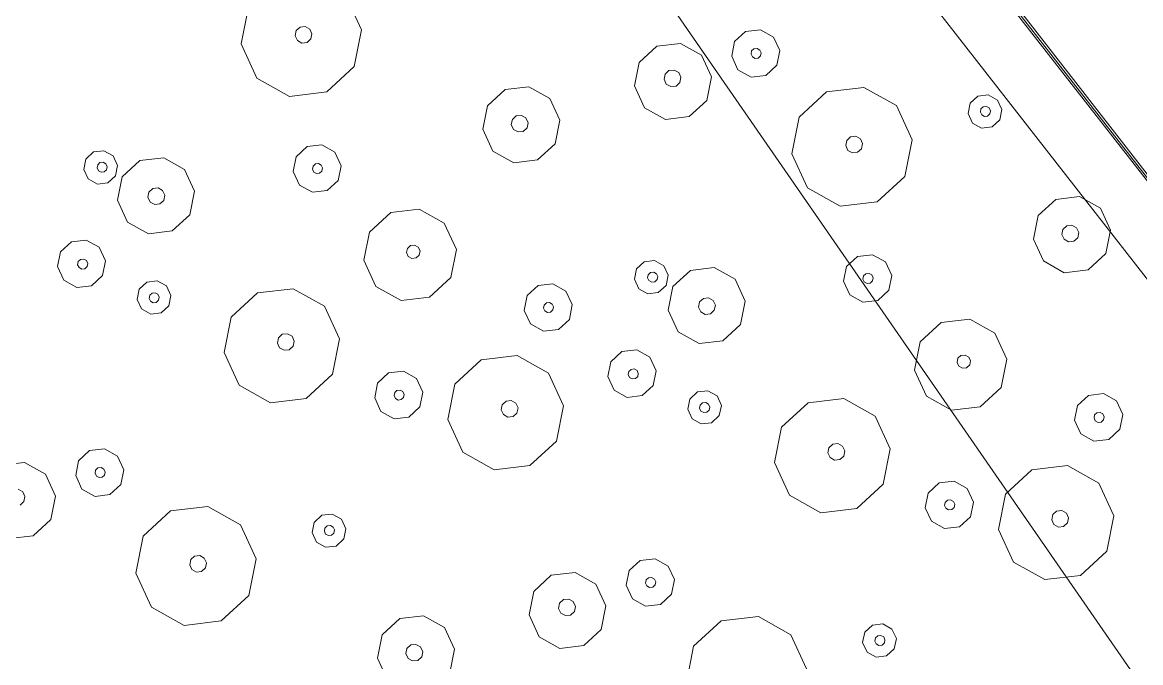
# Model space of a CAD drawing. Header units: metres. Extents: x -2858 to 512, y -1995 to 1252.
# Drawn here: x -582.11 to -578.417, y 432.492 to 434.605 of the extents above; entities that cross this region are included whole.
import ezdxf
from ezdxf.lldxf.tags import DXFTag

# ---------------------------------------------------------------- set-up
doc = ezdxf.new("R2010")
doc.units = ezdxf.units.M
for name, color, linetype in [('Calque commun', 7, 'Continuous'), ('Calque11', 7, 'Continuous'), ('Calque17', 7, 'Continuous')]:
    doc.layers.add(name, color=color, linetype=linetype)
tags = doc.linetypes.add('HIDDENX2', pattern=[0.75, 0.5, -0.25]).pattern_tags.tags
tags[6:7] = [DXFTag(74, 4), DXFTag(75, 0), DXFTag(340, '0'), DXFTag(46, 1.0), DXFTag(50, 0.0), DXFTag(44, 0.0), DXFTag(45, 0.0)]
tags[4:5] = [DXFTag(74, 4), DXFTag(75, 0), DXFTag(340, '0'), DXFTag(46, 1.0), DXFTag(50, 0.0), DXFTag(44, 0.0), DXFTag(45, 0.0)]

# ---------------------------------------------------------------- blocks, each defined once
blk = doc.blocks.new('geometrebondepartleger')
at = {"layer": 'Calque11', "color": 7, "linetype": 'Continuous', "lineweight": 9}
blk.add_polyline3d([(125.0277, 35.9078, 79), (133.3383, 81.851, 79), (145.3136, 148.3761, 79)], dxfattribs=at)
at = {"layer": 'Calque17', "color": 1, "linetype": 'Continuous', "lineweight": 9}
for points in [[(125.174, 36.6886, 79), (126.5286, 44.1348, 79), (125.0378, 35.9435, 79), (126.4161, 43.4883, 79), (128.681, 56.0642, 79), (129.9759, 63.1341, 79), (132.1933, 75.6042, 79), (133.3383, 81.851, 79), (135.2222, 92.3412, 79), (136.4776, 99.3268, 79), (138.1727, 108.7115, 79), (140.4846, 121.4626, 79), (141.0933, 124.9318, 79)], [(125.3707, 36.6528, 79), (126.7254, 44.0992, 79), (125.2346, 35.9078, 79), (126.6129, 43.4526, 79), (128.8778, 56.0285, 79), (130.1727, 63.0986, 79), (132.3901, 75.5687, 79), (133.5351, 81.8153, 79), (135.4191, 92.3058, 79), (136.6745, 99.2914, 79), (138.3695, 108.676, 79), (140.6815, 121.4274, 79), (141.2903, 124.8972, 79)]]:
    blk.add_polyline3d(points, dxfattribs=at)
blk = doc.blocks.new('pattern')
at = {"layer": 'Calque commun', "color": 54, "linetype": 'Continuous', "lineweight": 9}
for p, q in [((57.7629, 36.6023), (57.8651, 36.6627)), ((57.8651, 36.6627), (57.9832, 36.6514)), ((57.9832, 36.6514), (58.0721, 36.5729)), ((57.7157, 36.4935), (57.7629, 36.6023)), ((58.0721, 36.5729), (58.0979, 36.4571)), ((57.7415, 36.3776), (57.7157, 36.4935)), ((57.861, 36.4793), (57.8678, 36.4951)), ((57.8678, 36.4951), (57.8828, 36.5039)), ((57.8828, 36.5039), (57.9, 36.5023)), ((57.9, 36.5023), (57.913, 36.4908)), ((57.913, 36.4908), (57.9167, 36.4739)), ((57.8647, 36.4624), (57.861, 36.4793)), ((57.8777, 36.4509), (57.8647, 36.4624)), ((57.8949, 36.4493), (57.8777, 36.4509)), ((57.9098, 36.4581), (57.8949, 36.4493)), ((57.9167, 36.4739), (57.9098, 36.4581)), ((58.0979, 36.4571), (58.0507, 36.3482)), ((57.4944, 36.4013), (57.537, 36.4264)), ((57.537, 36.4264), (57.5862, 36.4217)), ((57.5862, 36.4217), (57.6233, 36.389)), ((57.4748, 36.3559), (57.4944, 36.4013)), ((57.6233, 36.389), (57.634, 36.3407)), ((57.8304, 36.2991), (57.7415, 36.3776)), ((57.4855, 36.3077), (57.4748, 36.3559)), ((57.537, 36.3508), (57.5411, 36.3603)), ((57.5392, 36.3407), (57.537, 36.3508)), ((57.547, 36.3338), (57.5392, 36.3407)), ((57.5411, 36.3603), (57.55, 36.3656)), ((57.55, 36.3656), (57.5604, 36.3646)), ((57.5663, 36.3381), (57.5573, 36.3328)), ((57.5604, 36.3646), (57.5681, 36.3577)), ((57.5704, 36.3476), (57.5663, 36.3381)), ((57.5681, 36.3577), (57.5704, 36.3476)), ((57.634, 36.3407), (57.6144, 36.2954)), ((58.0507, 36.3482), (57.9486, 36.2879)), ((58.5441, 36.3374), (58.5739, 36.355)), ((58.5739, 36.355), (58.6084, 36.3517)), ((58.6084, 36.3517), (58.6343, 36.3288)), ((57.5226, 36.2749), (57.4855, 36.3077)), ((57.5573, 36.3328), (57.547, 36.3338)), ((58.5303, 36.3056), (58.5441, 36.3374)), ((58.5379, 36.2718), (58.5303, 36.3056)), ((58.5681, 36.3028), (58.5723, 36.3123)), ((58.5704, 36.2926), (58.5681, 36.3028)), ((58.5723, 36.3123), (58.5812, 36.3176)), ((58.5812, 36.3176), (58.5915, 36.3166)), ((58.5915, 36.3166), (58.5993, 36.3097)), ((58.5993, 36.3097), (58.6016, 36.2996)), ((58.6343, 36.3288), (58.6418, 36.295)), ((57.5718, 36.2702), (57.5226, 36.2749)), ((57.6144, 36.2954), (57.5718, 36.2702)), ((57.9486, 36.2879), (57.8304, 36.2991)), ((58.5638, 36.2489), (58.5379, 36.2718)), ((58.5782, 36.2858), (58.5704, 36.2926)), ((58.5885, 36.2848), (58.5782, 36.2858)), ((58.5974, 36.2901), (58.5885, 36.2848)), ((58.6016, 36.2996), (58.5974, 36.2901)), ((58.6418, 36.295), (58.6281, 36.2632)), ((58.0387, 36.2263), (58.0813, 36.2515)), ((58.0813, 36.2515), (58.1305, 36.2468)), ((58.1305, 36.2468), (58.1676, 36.214)), ((58.5983, 36.2457), (58.5638, 36.2489)), ((58.6281, 36.2632), (58.5983, 36.2457)), ((58.0191, 36.181), (58.0387, 36.2263)), ((58.0854, 36.1854), (58.0943, 36.1906)), ((58.0943, 36.1906), (58.1047, 36.1896)), ((58.1676, 36.214), (58.1784, 36.1658)), ((58.0298, 36.1327), (58.0191, 36.181)), ((58.0813, 36.1758), (58.0854, 36.1854)), ((58.0835, 36.1657), (58.0813, 36.1758)), ((58.0913, 36.1588), (58.0835, 36.1657)), ((58.1016, 36.1578), (58.0913, 36.1588)), ((58.1106, 36.1631), (58.1016, 36.1578)), ((58.1047, 36.1896), (58.1125, 36.1828)), ((58.1147, 36.1726), (58.1106, 36.1631)), ((58.1125, 36.1828), (58.1147, 36.1726)), ((58.1784, 36.1658), (58.1587, 36.1204)), ((58.7667, 36.0696), (58.8158, 36.183)), ((58.0669, 36.1), (58.0298, 36.1327)), ((58.1587, 36.1204), (58.1161, 36.0953)), ((58.1161, 36.0953), (58.0669, 36.1)), ((57.6138, 35.9943), (57.6955, 36.0426)), ((57.6955, 36.0426), (57.7901, 36.0336)), ((58.7935, 35.949), (58.7667, 36.0696)), ((57.7901, 36.0336), (57.8612, 35.9708)), ((57.0682, 35.9647), (57.1363, 36.0049)), ((57.1363, 36.0049), (57.215, 35.9974)), ((57.215, 35.9974), (57.2744, 35.9451)), ((57.576, 35.9072), (57.6138, 35.9943)), ((57.8612, 35.9708), (57.8819, 35.8781)), ((57.0367, 35.8921), (57.0682, 35.9647)), ((57.2744, 35.9451), (57.2915, 35.8678)), ((58.0913, 35.9044), (58.1935, 35.9647)), ((58.1935, 35.9647), (58.3117, 35.9535)), ((58.3117, 35.9535), (58.4006, 35.8749)), ((58.8862, 35.8672), (58.7935, 35.949)), ((57.144, 35.8922), (57.1589, 35.9009)), ((57.1589, 35.9009), (57.1761, 35.8993)), ((57.1761, 35.8993), (57.1891, 35.8879)), ((57.5967, 35.8146), (57.576, 35.9072)), ((57.6923, 35.8959), (57.6978, 35.9086)), ((57.6953, 35.8824), (57.6923, 35.8959)), ((57.6978, 35.9086), (57.7097, 35.9156)), ((57.7097, 35.9156), (57.7235, 35.9143)), ((57.7235, 35.9143), (57.7339, 35.9051)), ((57.7339, 35.9051), (57.7369, 35.8916)), ((58.0441, 35.7955), (58.0913, 35.9044)), ((59.1157, 35.9183), (59.0092, 35.8554)), ((57.0539, 35.8149), (57.0367, 35.8921)), ((57.1371, 35.8763), (57.144, 35.8922)), ((57.1409, 35.8594), (57.1371, 35.8763)), ((57.1539, 35.8479), (57.1409, 35.8594)), ((57.1929, 35.871), (57.186, 35.8551)), ((57.1891, 35.8879), (57.1929, 35.871)), ((57.2915, 35.8678), (57.2601, 35.7953)), ((57.7057, 35.8732), (57.6953, 35.8824)), ((57.7194, 35.8719), (57.7057, 35.8732)), ((57.7314, 35.8789), (57.7194, 35.8719)), ((57.7369, 35.8916), (57.7314, 35.8789)), ((57.8819, 35.8781), (57.8441, 35.791)), ((58.4006, 35.8749), (58.4264, 35.7591)), ((59.0092, 35.8554), (58.8862, 35.8672)), ((57.1711, 35.8463), (57.1539, 35.8479)), ((57.186, 35.8551), (57.1711, 35.8463)), ((57.1132, 35.7626), (57.0539, 35.8149)), ((57.2601, 35.7953), (57.192, 35.755)), ((57.6678, 35.7517), (57.5967, 35.8146)), ((57.8441, 35.791), (57.7623, 35.7427)), ((58.0699, 35.6797), (58.0441, 35.7955)), ((58.1894, 35.7813), (58.1963, 35.7972)), ((58.1963, 35.7972), (58.2112, 35.806)), ((58.2112, 35.806), (58.2284, 35.8043)), ((58.2284, 35.8043), (58.2414, 35.7929)), ((58.2414, 35.7929), (58.2452, 35.776)), ((57.192, 35.755), (57.1132, 35.7626)), ((57.7623, 35.7427), (57.6678, 35.7517)), ((58.1932, 35.7644), (58.1894, 35.7813)), ((58.2062, 35.753), (58.1932, 35.7644)), ((58.2234, 35.7513), (58.2062, 35.753)), ((58.2383, 35.7601), (58.2234, 35.7513)), ((58.2452, 35.776), (58.2383, 35.7601)), ((58.4264, 35.7591), (58.3792, 35.6502)), ((58.1589, 35.6012), (58.0699, 35.6797)), ((58.8882, 35.6615), (58.9308, 35.6866)), ((58.9308, 35.6866), (58.98, 35.6819)), ((58.98, 35.6819), (59.0171, 35.6492)), ((58.3792, 35.6502), (58.277, 35.5899)), ((58.8685, 35.6161), (58.8882, 35.6615)), ((59.0171, 35.6492), (59.0278, 35.6009)), ((58.277, 35.5899), (58.1589, 35.6012)), ((58.8793, 35.5679), (58.8685, 35.6161)), ((58.9307, 35.611), (58.9349, 35.6205)), ((58.933, 35.6009), (58.9307, 35.611)), ((58.9408, 35.594), (58.933, 35.6009)), ((58.9349, 35.6205), (58.9438, 35.6258)), ((58.9438, 35.6258), (58.9542, 35.6248)), ((58.9542, 35.6248), (58.9619, 35.6179)), ((58.9642, 35.6078), (58.9601, 35.5983)), ((58.9619, 35.6179), (58.9642, 35.6078)), ((59.0278, 35.6009), (59.0082, 35.5556)), ((58.9164, 35.5351), (58.8793, 35.5679)), ((58.9511, 35.593), (58.9408, 35.594)), ((58.9601, 35.5983), (58.9511, 35.593)), ((59.1033, 35.5511), (59.1714, 35.5913)), ((59.1714, 35.5913), (59.2501, 35.5838)), ((59.2501, 35.5838), (59.3094, 35.5315)), ((57.642, 35.4817), (57.6617, 35.527)), ((57.6617, 35.527), (57.7043, 35.5522)), ((57.7043, 35.5522), (57.7535, 35.5475)), ((57.7535, 35.5475), (57.7906, 35.5147)), ((58.9656, 35.5304), (58.9164, 35.5351)), ((59.0082, 35.5556), (58.9656, 35.5304)), ((59.0718, 35.4785), (59.1033, 35.5511)), ((59.3094, 35.5315), (59.3266, 35.4543)), ((57.7083, 35.4861), (57.7173, 35.4913)), ((57.7173, 35.4913), (57.7276, 35.4904)), ((57.7276, 35.4904), (57.7354, 35.4835)), ((57.7906, 35.5147), (57.8013, 35.4665)), ((57.6528, 35.4334), (57.642, 35.4817)), ((57.7042, 35.4765), (57.7083, 35.4861)), ((57.7065, 35.4664), (57.7042, 35.4765)), ((57.7143, 35.4595), (57.7065, 35.4664)), ((57.7246, 35.4585), (57.7143, 35.4595)), ((57.7335, 35.4638), (57.7246, 35.4585)), ((57.7377, 35.4734), (57.7335, 35.4638)), ((57.7354, 35.4835), (57.7377, 35.4734)), ((57.8013, 35.4665), (57.7816, 35.4211)), ((59.089, 35.4013), (59.0718, 35.4785)), ((59.1648, 35.4612), (59.1717, 35.477)), ((59.1686, 35.4443), (59.1648, 35.4612)), ((59.1717, 35.477), (59.1866, 35.4858)), ((59.1866, 35.4858), (59.2038, 35.4842)), ((59.2038, 35.4842), (59.2168, 35.4727)), ((59.2205, 35.4559), (59.2137, 35.44)), ((59.2168, 35.4727), (59.2205, 35.4559)), ((59.3266, 35.4543), (59.2952, 35.3817)), ((56.9972, 35.4004), (57.0109, 35.4322)), ((57.0109, 35.4322), (57.0407, 35.4498)), ((57.0407, 35.4498), (57.0752, 35.4465)), ((57.0752, 35.4465), (57.1011, 35.4236)), ((57.1011, 35.4236), (57.1087, 35.3898)), ((57.6898, 35.4007), (57.6528, 35.4334)), ((57.7816, 35.4211), (57.7391, 35.396)), ((59.1815, 35.4328), (59.1686, 35.4443)), ((59.1988, 35.4312), (59.1815, 35.4328)), ((59.2137, 35.44), (59.1988, 35.4312)), ((57.0047, 35.3666), (56.9972, 35.4004)), ((57.035, 35.3976), (57.0391, 35.4071)), ((57.0372, 35.3874), (57.035, 35.3976)), ((57.045, 35.3806), (57.0372, 35.3874)), ((57.0391, 35.4071), (57.048, 35.4124)), ((57.0553, 35.3796), (57.045, 35.3806)), ((57.048, 35.4124), (57.0584, 35.4114)), ((57.0643, 35.3849), (57.0553, 35.3796)), ((57.0584, 35.4114), (57.0661, 35.4045)), ((57.0684, 35.3944), (57.0643, 35.3849)), ((57.0661, 35.4045), (57.0684, 35.3944)), ((57.1087, 35.3898), (57.0949, 35.3581)), ((57.7391, 35.396), (57.6898, 35.4007)), ((58.3422, 35.3617), (58.356, 35.3935)), ((58.356, 35.3935), (58.3858, 35.411)), ((58.3858, 35.411), (58.4203, 35.4078)), ((58.4203, 35.4078), (58.4462, 35.3849)), ((58.4462, 35.3849), (58.4537, 35.3511)), ((59.1483, 35.349), (59.089, 35.4013)), ((59.2952, 35.3817), (59.2271, 35.3415)), ((57.0306, 35.3437), (57.0047, 35.3666)), ((57.0651, 35.3405), (57.0306, 35.3437)), ((57.0949, 35.3581), (57.0651, 35.3405)), ((57.2827, 35.2778), (57.3891, 35.3407)), ((57.3891, 35.3407), (57.5121, 35.329)), ((58.3498, 35.3279), (58.3422, 35.3617)), ((58.3817, 35.3589), (58.3858, 35.3685)), ((58.3839, 35.3488), (58.3817, 35.3589)), ((58.3917, 35.3419), (58.3839, 35.3488)), ((58.3858, 35.3685), (58.3947, 35.3738)), ((58.4021, 35.341), (58.3917, 35.3419)), ((58.3947, 35.3738), (58.4051, 35.3728)), ((58.411, 35.3462), (58.4021, 35.341)), ((58.4051, 35.3728), (58.4129, 35.3659)), ((58.4151, 35.3558), (58.411, 35.3462)), ((58.4129, 35.3659), (58.4151, 35.3558)), ((58.4537, 35.3511), (58.44, 35.3193)), ((59.2271, 35.3415), (59.1483, 35.349)), ((57.5121, 35.329), (57.6048, 35.2472)), ((58.3757, 35.305), (58.3498, 35.3279)), ((58.4102, 35.3017), (58.3757, 35.305)), ((58.44, 35.3193), (58.4102, 35.3017)), ((59.5438, 35.2735), (59.612, 35.3138)), ((57.2335, 35.1644), (57.2827, 35.2778)), ((59.5124, 35.201), (59.5438, 35.2735)), ((57.6048, 35.2472), (57.6317, 35.1265)), ((58.0473, 35.2224), (58.1154, 35.2626)), ((58.1154, 35.2626), (58.1942, 35.2551)), ((58.1942, 35.2551), (58.2535, 35.2028)), ((58.0158, 35.1498), (58.0473, 35.2224)), ((58.2535, 35.2028), (58.2707, 35.1255)), ((59.5296, 35.1237), (59.5124, 35.201)), ((59.6128, 35.1851), (59.6197, 35.201)), ((59.6197, 35.201), (59.6346, 35.2098)), ((59.6346, 35.2098), (59.6518, 35.2081)), ((59.6518, 35.2081), (59.6648, 35.1967)), ((59.6648, 35.1967), (59.6685, 35.1798)), ((57.2604, 35.0438), (57.2335, 35.1644)), ((57.3947, 35.1487), (57.4016, 35.1646)), ((57.4016, 35.1646), (57.4165, 35.1734)), ((57.4165, 35.1734), (57.4337, 35.1717)), ((57.4337, 35.1717), (57.4467, 35.1603)), ((57.4467, 35.1603), (57.4504, 35.1434)), ((58.116, 35.1421), (58.1229, 35.158)), ((58.1229, 35.158), (58.1378, 35.1668)), ((58.1378, 35.1668), (58.1551, 35.1652)), ((58.1551, 35.1652), (58.168, 35.1537)), ((58.3953, 35.1114), (58.415, 35.1568)), ((58.415, 35.1568), (58.4576, 35.1819)), ((58.4576, 35.1819), (58.5068, 35.1772)), ((58.5068, 35.1772), (58.5439, 35.1445)), ((59.6166, 35.1682), (59.6128, 35.1851)), ((59.6295, 35.1568), (59.6166, 35.1682)), ((59.6468, 35.1551), (59.6295, 35.1568)), ((59.6617, 35.1639), (59.6468, 35.1551)), ((59.6685, 35.1798), (59.6617, 35.1639)), ((59.7672, 35.1767), (59.7358, 35.1041)), ((57.3985, 35.1318), (57.3947, 35.1487)), ((57.4114, 35.1204), (57.3985, 35.1318)), ((57.4287, 35.1187), (57.4114, 35.1204)), ((57.4436, 35.1275), (57.4287, 35.1187)), ((57.4504, 35.1434), (57.4436, 35.1275)), ((57.6317, 35.1265), (57.5825, 35.0131)), ((58.033, 35.0726), (58.0158, 35.1498)), ((58.1198, 35.1253), (58.116, 35.1421)), ((58.1328, 35.1138), (58.1198, 35.1253)), ((58.1649, 35.121), (58.15, 35.1122)), ((58.1718, 35.1368), (58.1649, 35.121)), ((58.168, 35.1537), (58.1718, 35.1368)), ((58.2707, 35.1255), (58.2392, 35.053)), ((58.4604, 35.1187), (58.4693, 35.124)), ((58.4693, 35.124), (58.4796, 35.123)), ((58.4796, 35.123), (58.4874, 35.1162)), ((58.5439, 35.1445), (58.5546, 35.0962)), ((59.5889, 35.0714), (59.5296, 35.1237)), ((58.15, 35.1122), (58.1328, 35.1138)), ((58.4061, 35.0631), (58.3953, 35.1114)), ((58.4562, 35.1092), (58.4604, 35.1187)), ((58.4585, 35.0991), (58.4562, 35.1092)), ((58.4663, 35.0922), (58.4585, 35.0991)), ((58.4766, 35.0912), (58.4663, 35.0922)), ((58.4855, 35.0965), (58.4766, 35.0912)), ((58.4897, 35.106), (58.4855, 35.0965)), ((58.4874, 35.1162), (58.4897, 35.106)), ((58.5546, 35.0962), (58.5349, 35.0509)), ((59.7358, 35.1041), (59.6676, 35.0639)), ((58.0923, 35.0203), (58.033, 35.0726)), ((58.2392, 35.053), (58.1711, 35.0127)), ((58.4431, 35.0304), (58.4061, 35.0631)), ((58.5349, 35.0509), (58.4924, 35.0257)), ((58.7054, 35.006), (58.8076, 35.0663)), ((58.8076, 35.0663), (58.9257, 35.0551)), ((58.9257, 35.0551), (59.0146, 34.9765)), ((59.6676, 35.0639), (59.5889, 35.0714)), ((57.353, 34.962), (57.2604, 35.0438)), ((57.5825, 35.0131), (57.4761, 34.9502)), ((58.1711, 35.0127), (58.0923, 35.0203)), ((58.4924, 35.0257), (58.4431, 35.0304)), ((58.1398, 34.9442), (58.1536, 34.9759)), ((58.1536, 34.9759), (58.1834, 34.9935)), ((58.1834, 34.9935), (58.2179, 34.9902)), ((58.2179, 34.9902), (58.2438, 34.9673)), ((58.6582, 34.8971), (58.7054, 35.006)), ((59.0146, 34.9765), (59.0404, 34.8607)), ((57.4761, 34.9502), (57.353, 34.962)), ((58.1474, 34.9104), (58.1398, 34.9442)), ((58.1755, 34.9438), (58.1796, 34.9533)), ((58.1777, 34.9337), (58.1755, 34.9438)), ((58.1796, 34.9533), (58.1886, 34.9586)), ((58.1886, 34.9586), (58.1989, 34.9576)), ((58.1989, 34.9576), (58.2067, 34.9508)), ((58.2089, 34.9406), (58.2048, 34.9311)), ((58.2067, 34.9508), (58.2089, 34.9406)), ((58.2438, 34.9673), (58.2513, 34.9336)), ((58.1733, 34.8875), (58.1474, 34.9104)), ((58.1855, 34.9268), (58.1777, 34.9337)), ((58.1959, 34.9258), (58.1855, 34.9268)), ((58.2048, 34.9311), (58.1959, 34.9258)), ((58.2376, 34.9018), (58.2078, 34.8842)), ((58.2513, 34.9336), (58.2376, 34.9018)), ((58.8035, 34.8829), (58.8103, 34.8988)), ((58.8103, 34.8988), (58.8253, 34.9076)), ((58.8253, 34.9076), (58.8425, 34.9059)), ((58.8425, 34.9059), (58.8555, 34.8945)), ((58.2078, 34.8842), (58.1733, 34.8875)), ((58.684, 34.7813), (58.6582, 34.8971)), ((58.8072, 34.866), (58.8035, 34.8829)), ((58.8202, 34.8546), (58.8072, 34.866)), ((58.8523, 34.8617), (58.8374, 34.8529)), ((58.8592, 34.8776), (58.8523, 34.8617)), ((58.8555, 34.8945), (58.8592, 34.8776)), ((59.0404, 34.8607), (58.9932, 34.7518)), ((58.4369, 34.8049), (58.4795, 34.8301)), ((58.4795, 34.8301), (58.5287, 34.8254)), ((58.5287, 34.8254), (58.5658, 34.7926)), ((58.8374, 34.8529), (58.8202, 34.8546)), ((58.4173, 34.7596), (58.4369, 34.8049)), ((58.5658, 34.7926), (58.5765, 34.7444)), ((57.3354, 34.7109), (57.355, 34.7563)), ((57.355, 34.7563), (57.3976, 34.7814)), ((57.3976, 34.7814), (57.4468, 34.7767)), ((57.4468, 34.7767), (57.4839, 34.744)), ((58.428, 34.7113), (58.4173, 34.7596)), ((58.4795, 34.7544), (58.4836, 34.764)), ((58.4817, 34.7443), (58.4795, 34.7544)), ((58.4836, 34.764), (58.4925, 34.7692)), ((58.4925, 34.7692), (58.5029, 34.7683)), ((58.5029, 34.7683), (58.5106, 34.7614)), ((58.5129, 34.7513), (58.5088, 34.7417)), ((58.5106, 34.7614), (58.5129, 34.7513)), ((58.7729, 34.7027), (58.684, 34.7813)), ((58.9932, 34.7518), (58.8911, 34.6915)), ((59.4866, 34.741), (59.5164, 34.7586)), ((59.5164, 34.7586), (59.5509, 34.7553)), ((59.5509, 34.7553), (59.5768, 34.7324)), ((57.3976, 34.7058), (57.4017, 34.7153)), ((57.4017, 34.7153), (57.4106, 34.7206)), ((57.4106, 34.7206), (57.421, 34.7196)), ((57.421, 34.7196), (57.4288, 34.7127)), ((57.4288, 34.7127), (57.431, 34.7026)), ((57.4839, 34.744), (57.4947, 34.6957)), ((58.4895, 34.7374), (58.4817, 34.7443)), ((58.4998, 34.7365), (58.4895, 34.7374)), ((58.5088, 34.7417), (58.4998, 34.7365)), ((58.5765, 34.7444), (58.5569, 34.699)), ((59.4728, 34.7093), (59.4866, 34.741)), ((59.5106, 34.7064), (59.5148, 34.7159)), ((59.5148, 34.7159), (59.5237, 34.7212)), ((59.5237, 34.7212), (59.534, 34.7202)), ((59.534, 34.7202), (59.5418, 34.7134)), ((59.5418, 34.7134), (59.5441, 34.7032)), ((59.5768, 34.7324), (59.5843, 34.6986)), ((57.3461, 34.6627), (57.3354, 34.7109)), ((57.3998, 34.6957), (57.3976, 34.7058)), ((57.4076, 34.6888), (57.3998, 34.6957)), ((57.4179, 34.6878), (57.4076, 34.6888)), ((57.4269, 34.6931), (57.4179, 34.6878)), ((57.431, 34.7026), (57.4269, 34.6931)), ((57.4947, 34.6957), (57.475, 34.6504)), ((57.5701, 34.6459), (57.6382, 34.6861)), ((57.6382, 34.6861), (57.717, 34.6786)), ((57.717, 34.6786), (57.7763, 34.6263)), ((58.4651, 34.6786), (58.428, 34.7113)), ((58.5143, 34.6739), (58.4651, 34.6786)), ((58.5569, 34.699), (58.5143, 34.6739)), ((58.8911, 34.6915), (58.7729, 34.7027)), ((59.4804, 34.6755), (59.4728, 34.7093)), ((59.5129, 34.6963), (59.5106, 34.7064)), ((59.5207, 34.6894), (59.5129, 34.6963)), ((59.531, 34.6884), (59.5207, 34.6894)), ((59.5399, 34.6937), (59.531, 34.6884)), ((59.5441, 34.7032), (59.5399, 34.6937)), ((59.5843, 34.6986), (59.5706, 34.6669)), ((57.3832, 34.6299), (57.3461, 34.6627)), ((57.475, 34.6504), (57.4324, 34.6252)), ((57.5386, 34.5733), (57.5701, 34.6459)), ((58.9812, 34.63), (59.0238, 34.6551)), ((59.0238, 34.6551), (59.073, 34.6504)), ((59.073, 34.6504), (59.1101, 34.6177)), ((59.5063, 34.6526), (59.4804, 34.6755)), ((59.5408, 34.6493), (59.5063, 34.6526)), ((59.5706, 34.6669), (59.5408, 34.6493)), ((59.7583, 34.5867), (59.8648, 34.6495)), ((59.8648, 34.6495), (59.9878, 34.6378)), ((57.4324, 34.6252), (57.3832, 34.6299)), ((57.7763, 34.6263), (57.7935, 34.5491)), ((58.9616, 34.5846), (58.9812, 34.63)), ((59.1101, 34.6177), (59.1208, 34.5694)), ((59.9878, 34.6378), (60.0805, 34.556)), ((57.5558, 34.4961), (57.5386, 34.5733)), ((57.6316, 34.556), (57.6385, 34.5718)), ((57.6385, 34.5718), (57.6534, 34.5806)), ((57.6534, 34.5806), (57.6706, 34.579)), ((57.6706, 34.579), (57.6836, 34.5676)), ((57.6836, 34.5676), (57.6874, 34.5507)), ((58.9723, 34.5363), (58.9616, 34.5846)), ((59.0238, 34.5795), (59.0279, 34.589)), ((59.026, 34.5693), (59.0238, 34.5795)), ((59.0338, 34.5625), (59.026, 34.5693)), ((59.0279, 34.589), (59.0368, 34.5943)), ((59.0368, 34.5943), (59.0472, 34.5933)), ((59.0531, 34.5668), (59.0441, 34.5615)), ((59.0472, 34.5933), (59.055, 34.5864)), ((59.0572, 34.5763), (59.0531, 34.5668)), ((59.055, 34.5864), (59.0572, 34.5763)), ((59.1208, 34.5694), (59.1012, 34.5241)), ((59.7092, 34.4733), (59.7583, 34.5867)), ((57.6354, 34.5391), (57.6316, 34.556)), ((57.6484, 34.5276), (57.6354, 34.5391)), ((57.6805, 34.5348), (57.6656, 34.526)), ((57.6874, 34.5507), (57.6805, 34.5348)), ((57.7935, 34.5491), (57.762, 34.4765)), ((59.0094, 34.5036), (58.9723, 34.5363)), ((59.0441, 34.5615), (59.0338, 34.5625)), ((60.0805, 34.556), (60.1073, 34.4353)), ((57.6151, 34.4438), (57.5558, 34.4961)), ((57.6656, 34.526), (57.6484, 34.5276)), ((59.0586, 34.4989), (59.0094, 34.5036)), ((59.1012, 34.5241), (59.0586, 34.4989)), ((57.762, 34.4765), (57.6939, 34.4363)), ((59.736, 34.3526), (59.7092, 34.4733)), ((59.8704, 34.4575), (59.8773, 34.4734)), ((59.8741, 34.4407), (59.8704, 34.4575)), ((59.8773, 34.4734), (59.8922, 34.4822)), ((59.8922, 34.4822), (59.9094, 34.4806)), ((59.9094, 34.4806), (59.9224, 34.4691)), ((59.9224, 34.4691), (59.9261, 34.4522)), ((57.6939, 34.4363), (57.6151, 34.4438)), ((58.5563, 34.398), (58.6381, 34.4462)), ((58.6381, 34.4462), (58.7326, 34.4372)), ((58.7326, 34.4372), (58.8037, 34.3744)), ((59.8871, 34.4292), (59.8741, 34.4407)), ((59.9043, 34.4276), (59.8871, 34.4292)), ((59.9192, 34.4364), (59.9043, 34.4276)), ((59.9261, 34.4522), (59.9192, 34.4364)), ((60.1073, 34.4353), (60.0582, 34.3219)), ((58.0107, 34.3683), (58.0788, 34.4086)), ((58.0788, 34.4086), (58.1575, 34.4011)), ((58.1575, 34.4011), (58.2169, 34.3487)), ((58.5185, 34.3109), (58.5563, 34.398)), ((57.9792, 34.2958), (58.0107, 34.3683)), ((58.2169, 34.3487), (58.234, 34.2715)), ((58.8037, 34.3744), (58.8244, 34.2817)), ((59.0338, 34.308), (59.136, 34.3684)), ((59.136, 34.3684), (59.2542, 34.3571)), ((59.2542, 34.3571), (59.3431, 34.2786)), ((59.8287, 34.2708), (59.736, 34.3526)), ((58.5392, 34.2182), (58.5185, 34.3109)), ((58.6348, 34.2995), (58.6403, 34.3122)), ((58.6403, 34.3122), (58.6522, 34.3192)), ((58.6522, 34.3192), (58.666, 34.3179)), ((58.666, 34.3179), (58.6764, 34.3088)), ((58.6764, 34.3088), (58.6794, 34.2953)), ((58.9866, 34.1992), (59.0338, 34.308)), ((60.0582, 34.3219), (59.9517, 34.2591)), ((57.9964, 34.2186), (57.9792, 34.2958)), ((58.0796, 34.2799), (58.0865, 34.2958)), ((58.0834, 34.263), (58.0796, 34.2799)), ((58.0865, 34.2958), (58.1014, 34.3046)), ((58.1014, 34.3046), (58.1186, 34.3029)), ((58.1186, 34.3029), (58.1316, 34.2915)), ((58.1354, 34.2746), (58.1285, 34.2587)), ((58.1316, 34.2915), (58.1354, 34.2746)), ((58.234, 34.2715), (58.2026, 34.1989)), ((58.6378, 34.286), (58.6348, 34.2995)), ((58.6482, 34.2768), (58.6378, 34.286)), ((58.6619, 34.2755), (58.6482, 34.2768)), ((58.6739, 34.2826), (58.6619, 34.2755)), ((58.6794, 34.2953), (58.6739, 34.2826)), ((58.8244, 34.2817), (58.7866, 34.1946)), ((59.3431, 34.2786), (59.3689, 34.1627)), ((59.9517, 34.2591), (59.8287, 34.2708)), ((58.0964, 34.2516), (58.0834, 34.263)), ((58.1136, 34.2499), (58.0964, 34.2516)), ((58.1285, 34.2587), (58.1136, 34.2499)), ((58.0557, 34.1662), (57.9964, 34.2186)), ((58.2026, 34.1989), (58.1345, 34.1587)), ((58.6103, 34.1554), (58.5392, 34.2182)), ((59.0124, 34.0833), (58.9866, 34.1992)), ((59.1319, 34.185), (59.1388, 34.2008)), ((59.1388, 34.2008), (59.1537, 34.2096)), ((59.1537, 34.2096), (59.1709, 34.208)), ((59.1709, 34.208), (59.1839, 34.1965)), ((59.1839, 34.1965), (59.1877, 34.1796)), ((58.1345, 34.1587), (58.0557, 34.1662)), ((58.7866, 34.1946), (58.7048, 34.1464)), ((59.1357, 34.1681), (59.1319, 34.185)), ((59.1487, 34.1566), (59.1357, 34.1681)), ((59.1808, 34.1638), (59.1659, 34.155)), ((59.1877, 34.1796), (59.1808, 34.1638)), ((59.3689, 34.1627), (59.3217, 34.0539)), ((58.7048, 34.1464), (58.6103, 34.1554)), ((59.1659, 34.155), (59.1487, 34.1566)), ((59.8307, 34.0651), (59.8733, 34.0903)), ((59.8733, 34.0903), (59.9225, 34.0856)), ((59.9225, 34.0856), (59.9596, 34.0528)), ((59.1014, 34.0048), (59.0124, 34.0833)), ((59.3217, 34.0539), (59.2195, 33.9935)), ((59.811, 34.0198), (59.8307, 34.0651)), ((59.9596, 34.0528), (59.9703, 34.0046)), ((59.8218, 33.9715), (59.811, 34.0198)), ((59.8732, 34.0146), (59.8774, 34.0242)), ((59.8755, 34.0045), (59.8732, 34.0146)), ((59.8774, 34.0242), (59.8863, 34.0294)), ((59.8863, 34.0294), (59.8967, 34.0285)), ((59.8967, 34.0285), (59.9044, 34.0216)), ((59.9067, 34.0114), (59.9026, 34.0019)), ((59.9044, 34.0216), (59.9067, 34.0114)), ((59.2195, 33.9935), (59.1014, 34.0048)), ((59.8833, 33.9976), (59.8755, 34.0045)), ((59.8936, 33.9966), (59.8833, 33.9976)), ((59.9026, 34.0019), (59.8936, 33.9966)), ((59.9703, 34.0046), (59.9507, 33.9592)), ((60.0458, 33.9548), (60.1139, 33.995)), ((60.1139, 33.995), (60.1926, 33.9875)), ((60.1926, 33.9875), (60.2519, 33.9351)), ((58.6042, 33.9307), (58.6468, 33.9558)), ((58.6468, 33.9558), (58.696, 33.9511)), ((58.696, 33.9511), (58.733, 33.9184)), ((59.8589, 33.9388), (59.8218, 33.9715)), ((59.9081, 33.9341), (59.8589, 33.9388)), ((59.9507, 33.9592), (59.9081, 33.9341)), ((60.0143, 33.8822), (60.0458, 33.9548)), ((58.5845, 33.8853), (58.6042, 33.9307)), ((58.733, 33.9184), (58.7438, 33.8701)), ((58.5953, 33.837), (58.5845, 33.8853)), ((58.6467, 33.8802), (58.6508, 33.8897)), ((58.649, 33.87), (58.6467, 33.8802)), ((58.6568, 33.8632), (58.649, 33.87)), ((58.6508, 33.8897), (58.6598, 33.895)), ((58.6598, 33.895), (58.6701, 33.894)), ((58.676, 33.8675), (58.6671, 33.8622)), ((58.6701, 33.894), (58.6779, 33.8871)), ((58.6802, 33.877), (58.676, 33.8675)), ((58.6779, 33.8871), (58.6802, 33.877)), ((58.7438, 33.8701), (58.7241, 33.8248)), ((60.0315, 33.805), (60.0143, 33.8822)), ((60.1073, 33.8648), (60.1142, 33.8807)), ((60.1111, 33.8479), (60.1073, 33.8648)), ((60.1142, 33.8807), (60.1291, 33.8895)), ((60.1291, 33.8895), (60.1463, 33.8878)), ((58.6323, 33.8043), (58.5953, 33.837)), ((58.6671, 33.8622), (58.6568, 33.8632)), ((58.6816, 33.7996), (58.6323, 33.8043)), ((58.7241, 33.8248), (58.6816, 33.7996)), ((59.2847, 33.7653), (59.2985, 33.7971)), ((59.2985, 33.7971), (59.3283, 33.8147)), ((59.3283, 33.8147), (59.3628, 33.8114)), ((59.3628, 33.8114), (59.3887, 33.7885)), ((60.0908, 33.7526), (60.0315, 33.805)), ((59.2923, 33.7316), (59.2847, 33.7653)), ((59.3242, 33.7626), (59.3283, 33.7721)), ((59.3264, 33.7525), (59.3242, 33.7626)), ((59.3283, 33.7721), (59.3372, 33.7774)), ((59.3372, 33.7774), (59.3476, 33.7764)), ((59.3476, 33.7764), (59.3554, 33.7695)), ((59.3576, 33.7594), (59.3535, 33.7499)), ((59.3554, 33.7695), (59.3576, 33.7594)), ((59.3962, 33.7547), (59.3825, 33.723)), ((59.3887, 33.7885), (59.3962, 33.7547)), ((58.2252, 33.6815), (58.3316, 33.7443)), ((58.3316, 33.7443), (58.4546, 33.7326)), ((58.4546, 33.7326), (58.5473, 33.6508)), ((59.3182, 33.7087), (59.2923, 33.7316)), ((59.3342, 33.7456), (59.3264, 33.7525)), ((59.3446, 33.7446), (59.3342, 33.7456)), ((59.3535, 33.7499), (59.3446, 33.7446)), ((59.3825, 33.723), (59.3527, 33.7054)), ((58.176, 33.5681), (58.2252, 33.6815)), ((59.3527, 33.7054), (59.3182, 33.7087)), ((58.5473, 33.6508), (58.5742, 33.5301)), ((58.9898, 33.626), (59.0579, 33.6663)), ((59.0579, 33.6663), (59.1367, 33.6588)), ((59.1367, 33.6588), (59.1959, 33.6064)), ((58.9583, 33.5535), (58.9898, 33.626)), ((59.1959, 33.6064), (59.2132, 33.5292)), ((58.3372, 33.5523), (58.3441, 33.5682)), ((58.3441, 33.5682), (58.359, 33.577)), ((58.359, 33.577), (58.3762, 33.5754)), ((58.3762, 33.5754), (58.3892, 33.5639)), ((59.0654, 33.5617), (59.0803, 33.5705)), ((59.0803, 33.5705), (59.0976, 33.5688)), ((59.0976, 33.5688), (59.1105, 33.5574)), ((59.3575, 33.5604), (59.4001, 33.5855)), ((59.4001, 33.5855), (59.4493, 33.5809)), ((59.4493, 33.5809), (59.4864, 33.5481)), ((58.341, 33.5355), (58.3372, 33.5523)), ((58.3539, 33.524), (58.341, 33.5355)), ((58.3861, 33.5312), (58.3712, 33.5224)), ((58.3929, 33.547), (58.3861, 33.5312)), ((58.3892, 33.5639), (58.3929, 33.547)), ((58.9755, 33.4763), (58.9583, 33.5535)), ((59.0585, 33.5458), (59.0654, 33.5617)), ((59.0623, 33.5289), (59.0585, 33.5458)), ((59.1143, 33.5405), (59.1074, 33.5246)), ((59.1105, 33.5574), (59.1143, 33.5405)), ((59.3378, 33.515), (59.3575, 33.5604)), ((59.4864, 33.5481), (59.4971, 33.4999)), ((58.3712, 33.5224), (58.3539, 33.524)), ((58.5742, 33.5301), (58.525, 33.4167)), ((59.0753, 33.5174), (59.0623, 33.5289)), ((59.0925, 33.5158), (59.0753, 33.5174)), ((59.1074, 33.5246), (59.0925, 33.5158)), ((59.2132, 33.5292), (59.1817, 33.4566)), ((59.3486, 33.4668), (59.3378, 33.515)), ((59.3987, 33.5129), (59.4029, 33.5224)), ((59.401, 33.5027), (59.3987, 33.5129)), ((59.4088, 33.4958), (59.401, 33.5027)), ((59.4029, 33.5224), (59.4118, 33.5277)), ((59.4191, 33.4949), (59.4088, 33.4958)), ((59.4118, 33.5277), (59.4221, 33.5267)), ((59.4281, 33.5001), (59.4191, 33.4949)), ((59.4221, 33.5267), (59.4299, 33.5198)), ((59.4322, 33.5097), (59.4281, 33.5001)), ((59.4299, 33.5198), (59.4322, 33.5097)), ((59.4971, 33.4999), (59.4774, 33.4545)), ((59.0348, 33.4239), (58.9755, 33.4763)), ((59.3856, 33.4341), (59.3486, 33.4668)), ((59.1136, 33.4164), (59.0348, 33.4239)), ((59.1817, 33.4566), (59.1136, 33.4164)), ((59.4349, 33.4294), (59.3856, 33.4341)), ((59.4774, 33.4545), (59.4349, 33.4294)), ((58.525, 33.4167), (58.4186, 33.3539)), ((59.0961, 33.3796), (59.1259, 33.3972)), ((59.1259, 33.3972), (59.1604, 33.3939)), ((59.1604, 33.3939), (59.1863, 33.371)), ((59.0823, 33.3478), (59.0961, 33.3796)), ((59.0899, 33.314), (59.0823, 33.3478)), ((59.118, 33.3474), (59.1221, 33.357)), ((59.1202, 33.3373), (59.118, 33.3474)), ((59.1221, 33.357), (59.1311, 33.3623)), ((59.1311, 33.3623), (59.1414, 33.3613)), ((59.1414, 33.3613), (59.1492, 33.3544)), ((59.1492, 33.3544), (59.1514, 33.3443)), ((59.1863, 33.371), (59.1938, 33.3372)), ((59.1158, 33.2911), (59.0899, 33.314)), ((59.128, 33.3304), (59.1202, 33.3373)), ((59.1384, 33.3295), (59.128, 33.3304)), ((59.1473, 33.3347), (59.1384, 33.3295)), ((59.1514, 33.3443), (59.1473, 33.3347)), ((59.1938, 33.3372), (59.1801, 33.3054)), ((59.1503, 33.2878), (59.1158, 33.2911)), ((59.1801, 33.3054), (59.1503, 33.2878))]:
    blk.add_line(p, q, dxfattribs=at)
at = {"layer": 'Calque commun', "color": 7, "linetype": 'Continuous', "lineweight": 9}
mesh = blk.add_polyface(dxfattribs=at)
corners = [(70.8497, 113.5412), (53.8349, 19.1692), (74.7282, 106.3237), (76.0435, 113.5984), (74.769, 106.1763), (58.8077, 18.2701), (114.1703, 105.207), (114.1703, 98.5387)]
mesh.append_faces([[corners[k] for k in face] for face in [(3, 4, 6)]], dxfattribs={"vtx0": -1, "vtx1": -1, "color": 7})
mesh.append_faces([[corners[k] for k in face] for face in [(3, 2, 4)]], dxfattribs={"vtx0": -1, "vtx2": -1, "color": 7})
mesh.append_faces([[corners[k] for k in face] for face in [(5, 2, 1)]], dxfattribs={"vtx1": -1, "color": 7})
mesh.append_faces([[corners[k] for k in face] for face in [(0, 1, 2), (3, 0, 2)]], dxfattribs={"vtx1": -1, "vtx2": -1, "color": 7})
mesh.append_faces([[corners[k] for k in face] for face in [(4, 7, 6)]], dxfattribs={"vtx2": -1, "color": 7})

msp = doc.modelspace()

# ---------------------------------------------------------------- linework, layer by layer
at = {"layer": 'Calque commun', "color": 3, "linetype": 'HIDDENX2', "lineweight": 18, "extrusion": (0, 0, -1)}
for centre, radius, start, end in [((492.6784, 547.6026), 120.3746, 259.883419, 322.052272), ((494.5277, 544.1418), 162.6468, 258.823451, 321.396966), ((494.5277, 544.1418), 162.6468, 258.823451, 321.396966), ((494.5277, 544.1418), 162.6468, 258.823451, 321.396966)]:
    msp.add_arc(centre, radius, start, end, dxfattribs=at)

# ---------------------------------------------------------------- block references
at = {"layer": 'Calque commun', "color": 0, "linetype": 'ByBlock', "lineweight": -2, "rotation": 228.1617603435354}
for name, p in [('geometrebondepartleger', (-528.8356, 560.3039)), ('pattern', (-567.2453, 500.4263))]:
    msp.add_blockref(name, p, dxfattribs=at)

doc.saveas('drawing.dxf')
